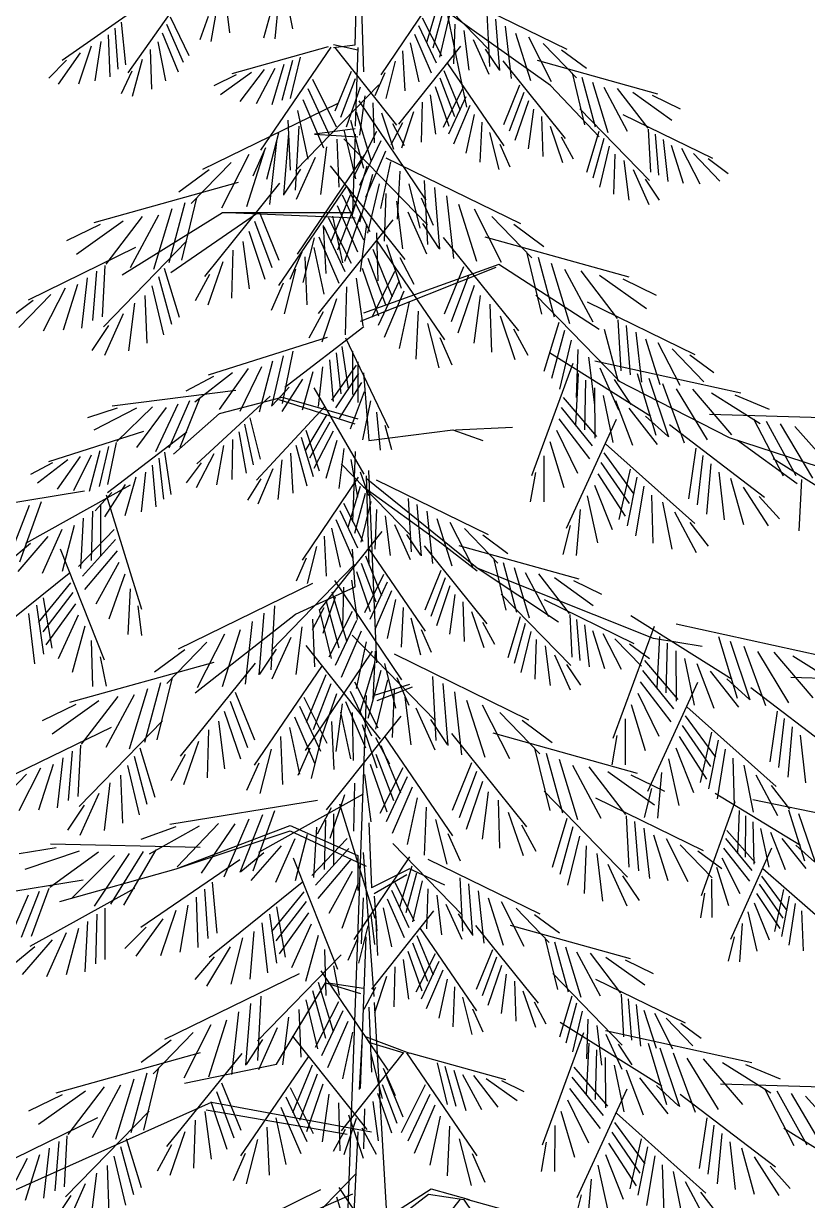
# Model space of a CAD drawing. Header units: millimetres. Extents: x 577 to 2337, y 236 to 943.
# Drawn here: x 831.968 to 833.804, y 701.222 to 703.979 of the extents above; entities that cross this region are included whole.
import ezdxf

# ---------------------------------------------------------------- set-up
doc = ezdxf.new("R2010")
doc.units = ezdxf.units.MM
doc.header["$LTSCALE"] = 0.01
doc.layers.add('06-Furn', color=4, linetype='Continuous')

# ---------------------------------------------------------------- blocks, each defined once
blk = doc.blocks.new('f31')
at = {"layer": '06-Furn', "color": 32, "linetype": 'Continuous'}
for p, q in [((810.2799, 685.725), (810.2863, 685.9599)), ((810.2926, 685.8837), (810.299, 685.6615)), ((810.2736, 685.3313), (809.9688, 685.3313)), ((810.2799, 685.3186), (809.9815, 685.3313)), ((810.6165, 685.2106), (810.299, 685.0963)), ((810.2926, 685.0773), (810.6101, 685.2043)), ((810.2799, 684.836), (810.1021, 684.8931)), ((810.1085, 684.8995), (810.2863, 684.8487)), ((810.1216, 679.0464), (810.3065, 684.2009)), ((810.1275, 683.8962), (810.2863, 683.8263)), ((810.1275, 683.8835), (810.3053, 683.8009)), ((810.2926, 683.2802), (810.3053, 683.6358)), ((810.3117, 683.4707), (810.318, 683.3183)), ((810.3246, 683.4817), (810.3549, 682.9583)), ((810.2863, 683.1786), (810.2736, 682.9183)), ((810.3434, 682.95), (810.4514, 683.0326)), ((810.3498, 682.9754), (810.4577, 683.0453)), ((810.4514, 683.0326), (810.5339, 683.0199)), ((810.4577, 683.0453), (810.5466, 683.0199))]:
    blk.add_line(p, q, dxfattribs=at)
at = {"layer": '06-Furn', "color": 94, "linetype": 'Continuous'}
for p, q in [((810.4315, 685.8799), (810.5943, 685.7122)), ((809.8824, 685.85), (809.7473, 685.6593)), ((809.9738, 685.8462), (809.9852, 685.7532)), ((810.1143, 685.8546), (810.1329, 685.7627)), ((810.4708, 685.8485), (810.34, 685.6548)), ((810.5133, 685.8429), (810.7758, 685.7146)), ((809.7852, 685.8218), (809.5935, 685.6881)), ((809.9577, 685.8206), (809.942, 685.7324)), ((810.1002, 685.8278), (810.0915, 685.7386)), ((810.4759, 685.8267), (810.447, 685.7307)), ((809.8467, 685.7906), (809.89, 685.7003)), ((809.9358, 685.7916), (809.9161, 685.7365)), ((810.0806, 685.7971), (810.0653, 685.7407)), ((810.4364, 685.7883), (810.4817, 685.699)), ((810.4873, 685.8106), (810.462, 685.7172)), ((810.5003, 685.7922), (810.4774, 685.6963)), ((810.7371, 685.6297), (810.4958, 685.8012)), ((810.4958, 685.7948), (810.5403, 685.5789)), ((810.5881, 685.7991), (810.5947, 685.6741)), ((809.7172, 685.7643), (809.7243, 685.6679)), ((809.7315, 685.7779), (809.7416, 685.6783)), ((809.8379, 685.773), (809.8772, 685.6846)), ((810.428, 685.7705), (810.4693, 685.683)), ((810.5135, 685.7734), (810.51, 685.6801)), ((810.5342, 685.7585), (810.5458, 685.6655)), ((810.6084, 685.7851), (810.6181, 685.6646)), ((810.6314, 685.7689), (810.645, 685.6464)), ((809.6845, 685.7328), (809.6702, 685.6406)), ((809.701, 685.7487), (809.7053, 685.6502)), ((809.8177, 685.7323), (809.8355, 685.6406)), ((809.8278, 685.7528), (809.8653, 685.6616)), ((810.4184, 685.7501), (810.4579, 685.6597)), ((810.556, 685.7376), (810.5928, 685.6559)), ((810.6549, 685.7525), (810.6902, 685.6412)), ((810.6855, 685.7437), (810.7386, 685.6392)), ((809.6359, 685.7058), (809.5843, 685.6325)), ((809.6613, 685.7221), (809.6322, 685.633)), ((809.7995, 685.7143), (809.8024, 685.6207)), ((810.2165, 685.7199), (809.9913, 685.6571)), ((810.2231, 685.7195), (810.0582, 685.4784)), ((810.2863, 685.7123), (810.2291, 685.725)), ((810.2291, 685.7186), (810.2799, 685.725)), ((810.2313, 685.7197), (810.3767, 685.5367)), ((810.2863, 685.7186), (810.2799, 685.5345)), ((810.5267, 685.7218), (810.3812, 685.5389)), ((810.391, 685.711), (810.3959, 685.6174)), ((810.4088, 685.7293), (810.4286, 685.6381)), ((810.5844, 685.7148), (810.6169, 685.6662)), ((810.72, 685.7284), (810.7979, 685.6477)), ((810.7631, 685.7136), (810.8219, 685.6701)), ((809.6037, 685.6888), (809.5626, 685.6472)), ((809.7812, 685.6903), (809.7574, 685.6039)), ((810.1128, 685.6788), (810.0843, 685.5844)), ((810.1333, 685.6882), (810.1081, 685.5948)), ((810.1513, 685.6963), (810.1278, 685.5989)), ((810.3732, 685.6866), (810.3514, 685.5996)), ((810.4957, 685.681), (810.6276, 685.4881)), ((810.6253, 685.6876), (810.7719, 685.5056)), ((810.7063, 685.6888), (810.9877, 685.6104)), ((809.7566, 685.6635), (809.732, 685.6104)), ((810.0012, 685.6545), (809.9486, 685.6289)), ((810.0372, 685.6598), (809.9642, 685.6077)), ((810.0666, 685.6669), (810.0096, 685.5924)), ((810.092, 685.6693), (810.0479, 685.5869)), ((810.2702, 685.6623), (810.232, 685.5697)), ((810.3493, 685.6591), (810.3258, 685.6056)), ((810.4877, 685.6645), (810.5259, 685.5719)), ((810.7878, 685.6593), (810.8171, 685.5376)), ((810.8103, 685.6492), (810.8418, 685.5325)), ((810.3355, 685.6315), (810.1402, 685.4302)), ((810.169, 685.6223), (810.22, 685.5126)), ((810.1797, 685.6445), (810.2356, 685.5325)), ((810.28, 685.6452), (810.2456, 685.5548)), ((810.2911, 685.6256), (810.2588, 685.5324)), ((810.4668, 685.6277), (810.4991, 685.5346)), ((810.4779, 685.6473), (810.5123, 685.5569)), ((810.5304, 685.621), (810.4857, 685.5313)), ((810.6646, 685.6305), (810.627, 685.5377)), ((810.8514, 685.5091), (810.7371, 685.6297)), ((810.8359, 685.6375), (810.8716, 685.5195)), ((810.8619, 685.6256), (810.917, 685.5227)), ((810.8937, 685.6226), (810.9649, 685.5295)), ((810.1569, 685.5968), (810.2056, 685.4836)), ((810.2884, 685.5938), (810.4453, 685.3614)), ((810.3024, 685.6056), (810.2897, 685.5131)), ((810.4555, 685.6078), (810.4682, 685.5153)), ((810.539, 685.6032), (810.4982, 685.5155)), ((810.6745, 685.6134), (810.6407, 685.5228)), ((810.6858, 685.5939), (810.6541, 685.5005)), ((810.9304, 685.6138), (811.0217, 685.5487)), ((810.9754, 685.6071), (811.0411, 685.5751)), ((810.2373, 685.5871), (809.9224, 685.4331)), ((810.1447, 685.571), (810.1688, 685.4568)), ((810.2823, 685.5676), (810.3169, 685.4525)), ((810.3215, 685.5888), (810.3239, 685.4951)), ((810.3412, 685.5658), (810.3697, 685.4808)), ((810.4167, 685.568), (810.3882, 685.483)), ((810.4364, 685.5909), (810.434, 685.4972)), ((810.5487, 685.5828), (810.5097, 685.4922)), ((810.6972, 685.574), (810.6851, 685.4814)), ((810.8061, 685.5751), (810.9689, 685.4074)), ((810.1223, 685.5482), (810.1278, 685.4312)), ((810.2685, 685.5483), (810.2989, 685.4363)), ((810.3907, 685.5425), (810.3632, 685.4909)), ((810.3672, 685.5403), (810.3948, 685.4888)), ((810.5585, 685.5621), (810.5392, 685.4708)), ((810.5763, 685.5439), (810.572, 685.4503)), ((810.7164, 685.5573), (810.7194, 685.4636)), ((810.9065, 685.5621), (811.1165, 685.4594)), ((810.0999, 685.5178), (810.0719, 685.4093)), ((810.1233, 685.5177), (810.1116, 685.3731)), ((810.1476, 685.5345), (810.1396, 685.3845)), ((810.2799, 685.5281), (810.1847, 685.5154)), ((810.1847, 685.5154), (810.2863, 685.5091)), ((810.2529, 685.5262), (810.2805, 685.4111)), ((810.2799, 685.5154), (810.2736, 685.3313)), ((810.3296, 685.5216), (810.2752, 685.4144)), ((810.5943, 685.5196), (810.6166, 685.4328)), ((810.7362, 685.5345), (810.7653, 685.4496)), ((810.8505, 685.5219), (810.8217, 685.4259)), ((810.9663, 685.527), (810.9716, 685.427)), ((810.9825, 685.5158), (810.9903, 685.4194)), ((810.0697, 685.4837), (810.04, 685.417)), ((810.0956, 685.4983), (810.0793, 685.3513)), ((810.2123, 685.4859), (810.1983, 685.3742)), ((810.2371, 685.5037), (810.2413, 685.3918)), ((810.2535, 685.5045), (810.4489, 685.3032)), ((810.3397, 685.5002), (810.2901, 685.3953)), ((810.6184, 685.4923), (810.6422, 685.4389)), ((810.7624, 685.5091), (810.7902, 685.4577)), ((810.862, 685.5058), (810.8367, 685.4124)), ((810.875, 685.4874), (810.852, 685.3915)), ((811.001, 685.5029), (811.0119, 685.4049)), ((811.0197, 685.4897), (811.048, 685.4007)), ((810.0307, 685.468), (809.9671, 685.3427)), ((810.0675, 685.4785), (810.025, 685.3451)), ((810.1861, 685.4608), (810.1419, 685.3626)), ((810.3007, 685.4668), (810.1438, 685.2344)), ((810.3512, 685.4757), (810.3038, 685.3672)), ((810.3517, 685.4601), (810.6667, 685.3061)), ((810.8882, 685.4686), (810.8847, 685.3753)), ((811.0443, 685.4827), (811.0867, 685.3991)), ((811.0719, 685.4704), (811.1342, 685.4059)), ((811.1063, 685.4586), (811.1533, 685.4239)), ((809.9376, 685.4319), (809.8671, 685.3798)), ((809.9893, 685.4496), (809.8958, 685.3529)), ((810.152, 685.4334), (810.113, 685.3751)), ((810.2213, 685.4418), (810.3959, 685.2223)), ((810.3068, 685.4406), (810.2722, 685.3255)), ((810.3628, 685.4508), (810.339, 685.3413)), ((810.3841, 685.4288), (810.3782, 685.3165)), ((810.9089, 685.4537), (810.9205, 685.3607)), ((810.9307, 685.4328), (810.9675, 685.3511)), ((810.0057, 685.4022), (809.668, 685.3081)), ((810.1029, 685.4007), (809.927, 685.1823)), ((810.3205, 685.4213), (810.2902, 685.3093)), ((810.4414, 685.4075), (810.4494, 685.2575)), ((810.9591, 685.41), (810.9916, 685.3614)), ((810.2585, 685.3928), (810.1001, 685.1613)), ((810.268, 685.373), (810.2222, 685.2618)), ((810.2493, 685.3732), (810.2989, 685.2683)), ((810.2595, 685.3946), (810.3138, 685.2874)), ((810.3361, 685.3992), (810.3086, 685.2841)), ((810.3519, 685.3767), (810.3477, 685.2648)), ((810.4055, 685.3995), (810.4316, 685.2951)), ((810.4658, 685.3907), (810.4775, 685.2461)), ((809.881, 685.3546), (809.8431, 685.2146)), ((809.908, 685.3668), (809.8728, 685.2207)), ((810.2379, 685.3487), (810.2852, 685.2402)), ((810.2798, 685.3524), (810.2386, 685.2439)), ((810.3768, 685.3589), (810.3907, 685.2472)), ((810.4342, 685.3666), (810.4623, 685.3023)), ((810.4935, 685.3713), (810.5098, 685.2243)), ((810.5216, 685.3515), (810.564, 685.2181)), ((809.7809, 685.3227), (809.6955, 685.211)), ((809.9688, 685.3313), (809.7338, 685.1852)), ((809.819, 685.3263), (809.7529, 685.2028)), ((809.8502, 685.3407), (809.8074, 685.199)), ((809.8481, 685.1916), (810.0513, 685.3313)), ((810.0558, 685.3322), (810.1009, 685.2208)), ((810.2168, 685.3208), (810.2705, 685.2132)), ((810.2263, 685.3238), (810.2501, 685.2143)), ((810.2932, 685.3289), (810.2544, 685.2171)), ((810.403, 685.3338), (810.4471, 685.2356)), ((810.5583, 685.341), (810.622, 685.2157)), ((810.5998, 685.3226), (810.6932, 685.2259)), ((809.6828, 685.3041), (809.6039, 685.2657)), ((809.7368, 685.3121), (809.6273, 685.234)), ((810.0439, 685.3117), (810.0844, 685.203)), ((810.3677, 685.3148), (810.1932, 685.0953)), ((810.205, 685.3018), (810.2109, 685.1895)), ((810.2066, 685.2994), (810.2555, 685.1942)), ((810.3067, 685.305), (810.2915, 685.1939)), ((810.4371, 685.3064), (810.476, 685.2481)), ((810.6514, 685.3049), (810.722, 685.2528)), ((809.8859, 685.2657), (809.6906, 685.0645)), ((810.0167, 685.2644), (810.0312, 685.1533)), ((810.0304, 685.2883), (810.0684, 685.1762)), ((810.1836, 685.2725), (810.1574, 685.1681)), ((810.1949, 685.275), (810.2416, 685.1663)), ((810.3296, 685.2847), (810.3325, 685.1723)), ((810.3306, 685.2658), (810.4889, 685.0343)), ((810.4861, 685.2737), (810.662, 685.0553)), ((810.5833, 685.2752), (810.921, 685.1811)), ((809.7655, 685.2501), (809.5136, 685.1269)), ((809.9936, 685.2443), (809.99, 685.1319)), ((810.1548, 685.2396), (810.1267, 685.1753)), ((810.1832, 685.2502), (810.2063, 685.1405)), ((810.321, 685.246), (810.3668, 685.1348)), ((810.3532, 685.2572), (810.3875, 685.1552)), ((810.6811, 685.2398), (810.7163, 685.0937)), ((809.6937, 685.2081), (809.6874, 685.088)), ((809.9698, 685.217), (809.935, 685.1152)), ((810.1617, 685.2283), (810.1669, 685.116)), ((810.3092, 685.2254), (810.3505, 685.1169)), ((810.3844, 685.2266), (810.4175, 685.1647)), ((810.8514, 685.0582), (810.6165, 685.2106)), ((810.7081, 685.2276), (810.7459, 685.0876)), ((810.7388, 685.2137), (810.7816, 685.072)), ((809.6743, 685.1945), (809.6649, 685.0789)), ((809.8189, 685.1825), (809.8493, 685.0705)), ((809.8327, 685.2018), (809.8673, 685.0867)), ((809.9385, 685.1866), (809.905, 685.1249)), ((810.1402, 685.1992), (810.1133, 685.095)), ((810.2959, 685.2019), (810.3347, 685.0901)), ((810.3722, 685.1938), (810.3186, 685.0862)), ((810.5333, 685.2052), (810.4882, 685.0938)), ((810.5452, 685.1847), (810.5046, 685.076)), ((810.7701, 685.1993), (810.8361, 685.0758)), ((810.8082, 685.1957), (810.8936, 685.084)), ((810.8523, 685.1851), (810.9617, 685.107)), ((809.6002, 685.1548), (809.5493, 685.0545)), ((809.6296, 685.1633), (809.5957, 685.0565)), ((809.6521, 685.1791), (809.6391, 685.0614)), ((809.8033, 685.1605), (809.8309, 685.0454)), ((810.1112, 685.1664), (810.0827, 685.1023)), ((810.2594, 685.1577), (810.2565, 685.0453)), ((810.2824, 685.178), (810.2976, 685.0669)), ((810.3825, 685.1724), (810.3336, 685.0672)), ((810.5587, 685.1613), (810.5206, 685.0492)), ((810.9063, 685.1771), (810.9851, 685.1387)), ((809.5257, 685.1259), (809.4693, 685.0842)), ((809.5671, 685.1401), (809.4923, 685.0627)), ((809.7875, 685.138), (809.7917, 685.026)), ((810.2358, 685.1302), (810.2016, 685.0282)), ((810.3941, 685.148), (810.3474, 685.0393)), ((810.5723, 685.1374), (810.5578, 685.0263)), ((810.7031, 685.1387), (810.8984, 684.9375)), ((809.7627, 685.1201), (809.7487, 685.0085)), ((810.2046, 685.0996), (810.1716, 685.0377)), ((810.4059, 685.1232), (810.3827, 685.0135)), ((810.4273, 685.1013), (810.4221, 684.989)), ((810.5954, 685.1173), (810.599, 685.0049)), ((810.8235, 685.1231), (811.0755, 684.9999)), ((809.7365, 685.095), (809.6924, 684.9969)), ((810.4489, 685.0722), (810.4757, 684.968)), ((810.6192, 685.09), (810.6541, 684.9882)), ((810.7564, 685.0748), (810.7217, 684.9597)), ((810.8953, 685.0811), (810.9017, 684.961)), ((809.7024, 685.0677), (809.6634, 685.0093)), ((810.3003, 685.0641), (810.1148, 684.922)), ((810.6506, 685.0596), (810.684, 684.9979)), ((810.7701, 685.0555), (810.7398, 684.9435)), ((810.8959, 684.9376), (810.8641, 685.0582)), ((810.9148, 685.0675), (810.9241, 684.9519)), ((810.9369, 685.0521), (810.95, 684.9344)), ((810.2139, 685.0395), (809.9356, 684.9509)), ((810.2486, 685.018), (810.2632, 684.9189)), ((810.2569, 685.0388), (810.3579, 684.8281)), ((810.4778, 685.0394), (810.5063, 684.9753)), ((810.7857, 685.0335), (810.7582, 684.9184)), ((810.9594, 685.0363), (810.9934, 684.9295)), ((810.9888, 685.0278), (811.0398, 684.9275)), ((810.1115, 684.9961), (810.0842, 684.8784)), ((810.1336, 685.0071), (810.1087, 684.8844)), ((810.2194, 684.9874), (810.2281, 684.8892)), ((810.2349, 685.0037), (810.2463, 684.9077)), ((810.2736, 685.0074), (810.2736, 684.9058)), ((810.7347, 685.0041), (810.9724, 684.8552)), ((810.8015, 685.011), (810.7973, 684.899)), ((810.8264, 684.9931), (810.8403, 684.8815)), ((811.022, 685.0131), (811.0967, 684.9357)), ((811.0633, 684.9989), (811.1197, 684.9572)), ((810.0291, 684.9665), (809.9614, 684.8709)), ((810.0607, 684.9707), (810.0095, 684.8658)), ((810.0863, 684.9836), (810.055, 684.8643)), ((810.181, 684.9591), (810.1559, 684.8688)), ((810.2036, 684.9708), (810.1935, 684.878)), ((810.282, 684.9743), (810.2242, 684.8925)), ((810.2863, 684.982), (810.2863, 684.8868)), ((810.7895, 684.9788), (810.6925, 684.7156)), ((810.8407, 684.9844), (811.1832, 684.9099)), ((810.8526, 684.968), (810.8967, 684.8699)), ((809.948, 684.948), (809.8835, 684.9136)), ((809.9927, 684.9564), (809.9039, 684.888)), ((810.1563, 684.9416), (810.108, 684.8661)), ((810.2878, 684.9554), (810.2341, 684.8749)), ((810.2943, 684.9338), (810.242, 684.8502)), ((810.299, 684.9566), (810.3117, 684.7979)), ((810.8017, 684.9547), (810.7955, 684.8347)), ((810.8196, 684.9393), (810.8168, 684.8233)), ((810.8866, 684.9407), (810.9256, 684.8823)), ((811.1562, 684.8042), (810.8959, 684.9376)), ((810.9403, 684.9547), (810.9838, 684.8109)), ((810.9679, 684.9441), (811.0138, 684.8065)), ((810.9995, 684.9319), (811.0503, 684.793)), ((810.0005, 684.9153), (809.7107, 684.8788)), ((810.1249, 684.9232), (810.0857, 684.8799)), ((810.1831, 684.9216), (810.3003, 684.7194)), ((810.3008, 684.9118), (810.2678, 684.8245)), ((810.84, 684.9215), (810.8407, 684.8032)), ((811.0315, 684.9194), (811.1045, 684.7999)), ((811.0697, 684.918), (811.1614, 684.8114)), ((811.1143, 684.91), (811.2281, 684.8382)), ((811.1687, 684.905), (811.2496, 684.8712)), ((809.8055, 684.8771), (809.7215, 684.7954)), ((809.8648, 684.8835), (809.8123, 684.7719)), ((809.8919, 684.8912), (809.8437, 684.7804)), ((809.9156, 684.898), (809.8688, 684.7818)), ((810.0805, 684.9022), (809.9089, 684.7436)), ((809.9624, 684.8614), (810.1085, 684.8995)), ((810.2077, 684.8767), (810.049, 684.7052)), ((810.3157, 684.8911), (810.2971, 684.7993)), ((810.7667, 684.8988), (810.845, 684.8076)), ((810.8607, 684.9035), (810.8833, 684.7937)), ((810.8891, 684.892), (810.9292, 684.7869)), ((809.7223, 684.8737), (809.6527, 684.8516)), ((809.7678, 684.8737), (809.6681, 684.8227)), ((809.8373, 684.8754), (809.7679, 684.7817)), ((809.8545, 684.7661), (809.9624, 684.8614)), ((810.0333, 684.8515), (810.0569, 684.7541)), ((810.2132, 684.8592), (810.1619, 684.7732)), ((810.3297, 684.8644), (810.3386, 684.7752)), ((810.7566, 684.8491), (810.8285, 684.755)), ((810.7619, 684.8756), (810.8351, 684.7855)), ((810.9205, 684.8739), (810.9868, 684.7891)), ((810.9601, 684.8554), (811.0119, 684.8081)), ((811.1096, 684.86), (811.46, 684.849)), ((811.213, 684.8489), (811.282, 684.7154)), ((810.0209, 684.836), (810.0412, 684.7415)), ((810.1646, 684.8224), (810.1958, 684.7272)), ((810.2204, 684.8408), (810.1732, 684.7564)), ((810.3117, 684.7979), (810.5085, 684.8233)), ((810.3494, 684.8338), (810.3648, 684.7773)), ((810.5085, 684.8233), (810.5784, 684.7979)), ((810.5149, 684.8233), (810.6482, 684.8296)), ((810.7513, 684.8221), (810.8005, 684.7214)), ((810.8908, 684.847), (810.7736, 684.5923)), ((811.0156, 684.8354), (811.2385, 684.6652)), ((811.2421, 684.8435), (811.3122, 684.7165)), ((811.2753, 684.8372), (811.3506, 684.7099)), ((811.3091, 684.8308), (811.4026, 684.7265)), ((809.784, 684.8191), (809.5613, 684.7482)), ((809.8852, 684.8173), (809.6996, 684.6752)), ((809.9928, 684.8004), (809.9913, 684.707)), ((810.007, 684.8184), (810.0247, 684.7213)), ((810.1536, 684.8061), (810.1811, 684.7134)), ((810.2286, 684.8198), (810.183, 684.7324)), ((810.2368, 684.7985), (810.2107, 684.7088)), ((810.7358, 684.7957), (810.7683, 684.688)), ((811.4293, 684.7153), (811.1562, 684.8042)), ((811.315, 684.6963), (811.1753, 684.7979)), ((809.6819, 684.7743), (809.6568, 684.6789)), ((809.702, 684.7844), (809.6802, 684.6902)), ((809.7197, 684.7932), (809.6998, 684.695)), ((809.8335, 684.7711), (809.848, 684.672)), ((809.9484, 684.7669), (809.9073, 684.6872)), ((809.9713, 684.7866), (809.9547, 684.6944)), ((810.1283, 684.7683), (810.134, 684.6751)), ((810.141, 684.7874), (810.1663, 684.692)), ((810.2532, 684.779), (810.2419, 684.6859)), ((810.2799, 684.7725), (810.2736, 684.6074)), ((810.8618, 684.7691), (810.9328, 684.6721)), ((810.8664, 684.7906), (811.0753, 684.6035)), ((811.0777, 684.7801), (811.0604, 684.6611)), ((809.5712, 684.7459), (809.5196, 684.7184)), ((809.607, 684.7526), (809.536, 684.6979)), ((809.6361, 684.7607), (809.5819, 684.6842)), ((809.6614, 684.764), (809.6204, 684.6801)), ((809.8042, 684.7406), (809.813, 684.6424)), ((809.8198, 684.7569), (809.8312, 684.6609)), ((809.9188, 684.7457), (809.8837, 684.6989)), ((810.108, 684.7529), (810.0986, 684.6597)), ((810.2473, 684.7432), (810.4101, 684.5755)), ((810.2694, 684.7534), (810.2852, 684.6652)), ((810.722, 684.7621), (810.7215, 684.6545)), ((810.8553, 684.7463), (810.9212, 684.6508)), ((811.0941, 684.763), (811.0806, 684.6477)), ((811.1128, 684.7435), (811.1025, 684.6256)), ((811.2585, 684.7559), (811.4961, 684.607)), ((809.7658, 684.7123), (809.7407, 684.622)), ((809.7885, 684.724), (809.7783, 684.6312)), ((810.0866, 684.7315), (810.0518, 684.6489)), ((810.2866, 684.7119), (810.1559, 684.5182)), ((810.2914, 684.7244), (810.3111, 684.6694)), ((810.3053, 684.7153), (810.3117, 684.5058)), ((810.3307, 684.2772), (810.3117, 684.728)), ((810.702, 684.7233), (810.69, 684.6542)), ((810.8479, 684.7203), (810.9122, 684.6209)), ((810.924, 684.7306), (810.8975, 684.6133)), ((810.9391, 684.7123), (810.9166, 684.5984)), ((811.1318, 684.7236), (811.1441, 684.6122)), ((809.7526, 684.6932), (809.5075, 684.5569)), ((809.7412, 684.6948), (809.6929, 684.6193)), ((810.0588, 684.708), (810.0275, 684.6587)), ((810.2917, 684.69), (810.2629, 684.5941)), ((810.299, 684.6899), (810.4831, 684.5566)), ((810.5657, 684.4994), (810.3053, 684.709)), ((810.3292, 684.7063), (810.5916, 684.578)), ((810.8405, 684.6938), (810.8817, 684.5896)), ((810.9562, 684.6914), (810.9367, 684.5746)), ((811.159, 684.7095), (811.1892, 684.6012)), ((811.1886, 684.6886), (811.2467, 684.5981)), ((811.3254, 684.7066), (811.3192, 684.5866)), ((809.6457, 684.6791), (809.2998, 684.6225)), ((809.7097, 684.6764), (809.6705, 684.633)), ((809.6966, 684.6708), (809.7797, 684.4029)), ((810.3032, 684.6739), (810.2779, 684.5806)), ((810.4039, 684.6625), (810.4106, 684.5374)), ((810.823, 684.6687), (810.847, 684.5588)), ((810.9735, 684.67), (810.9771, 684.558)), ((811.2263, 684.6666), (811.2735, 684.6146)), ((809.5165, 684.6455), (809.4636, 684.5104)), ((809.5447, 684.6546), (809.4938, 684.5133)), ((809.6644, 684.6329), (809.6612, 684.5169)), ((809.6831, 684.6474), (809.6831, 684.5272)), ((810.2438, 684.6338), (810.2852, 684.5464)), ((810.2523, 684.6517), (810.2976, 684.5623)), ((810.3162, 684.6555), (810.2932, 684.5596)), ((810.3294, 684.6368), (810.3259, 684.5435)), ((810.4242, 684.6484), (810.434, 684.5279)), ((810.4473, 684.6323), (810.4609, 684.5097)), ((810.8067, 684.6363), (810.7977, 684.5291)), ((810.9995, 684.6539), (811.0213, 684.5436)), ((811.0274, 684.6307), (811.0783, 684.5359)), ((809.6431, 684.6163), (809.6363, 684.4981)), ((810.2343, 684.6134), (810.2738, 684.523)), ((810.3501, 684.6219), (810.3617, 684.5289)), ((810.3719, 684.601), (810.4087, 684.5192)), ((810.4707, 684.6158), (810.5061, 684.5046)), ((810.5014, 684.607), (810.5544, 684.5026)), ((811.0633, 684.6058), (811.1063, 684.5504)), ((809.5925, 684.5893), (809.547, 684.4865)), ((809.6215, 684.5993), (809.5932, 684.4909)), ((809.7152, 684.5897), (809.6322, 684.5027)), ((810.3425, 684.5852), (810.197, 684.4022)), ((810.2069, 684.5743), (810.2118, 684.4807)), ((810.2246, 684.5927), (810.2445, 684.5014)), ((810.4003, 684.5782), (810.4328, 684.5296)), ((810.5359, 684.5917), (810.6137, 684.5111)), ((810.5789, 684.5769), (810.6377, 684.5335)), ((810.7836, 684.5992), (810.7663, 684.5312)), ((809.5197, 684.5565), (809.4656, 684.5119)), ((809.5602, 684.5729), (809.4897, 684.4916)), ((809.7187, 684.5663), (809.641, 684.4801)), ((810.189, 684.5499), (810.1672, 684.463)), ((810.4412, 684.551), (810.5878, 684.3689)), ((810.4831, 684.5566), (810.5657, 684.4931)), ((810.5222, 684.5522), (810.8036, 684.4738)), ((809.5885, 684.5445), (809.6923, 684.284)), ((809.7226, 684.5395), (809.646, 684.4493)), ((810.1651, 684.5225), (810.1417, 684.4689)), ((810.2799, 684.455), (810.2736, 684.5439)), ((810.3036, 684.5278), (810.3417, 684.4352)), ((810.3115, 684.5443), (810.4435, 684.3514)), ((810.6036, 684.5227), (810.6329, 684.401)), ((809.7266, 684.5123), (809.6721, 684.4144)), ((810.2784, 684.5075), (810.083, 684.3063)), ((810.2826, 684.4911), (810.3149, 684.3979)), ((810.2938, 684.5107), (810.3281, 684.4203)), ((810.4805, 684.4939), (810.4429, 684.401)), ((810.7562, 684.3724), (810.5657, 684.4994)), ((810.9784, 684.3343), (810.5657, 684.4994)), ((810.6261, 684.5126), (810.6577, 684.3959)), ((810.6518, 684.5009), (810.6874, 684.3829)), ((809.6099, 684.4869), (809.3916, 684.3109)), ((809.6134, 684.4651), (809.5375, 684.3719)), ((809.7406, 684.4851), (809.7026, 684.3793)), ((810.1802, 684.4632), (809.8652, 684.3092)), ((810.2312, 684.4699), (810.3881, 684.2374)), ((810.2714, 684.4711), (810.2841, 684.3786)), ((810.3463, 684.4843), (810.3015, 684.3947)), ((810.3548, 684.4665), (810.314, 684.3788)), ((810.4904, 684.4768), (810.4566, 684.3862)), ((810.6778, 684.489), (810.7328, 684.386)), ((810.7095, 684.4859), (810.7807, 684.3929)), ((810.7463, 684.4771), (810.8375, 684.412)), ((810.7913, 684.4704), (810.857, 684.4384)), ((809.6187, 684.4421), (809.5479, 684.3501)), ((809.7526, 684.4509), (809.7476, 684.3434)), ((810.1402, 684.3915), (810.2799, 684.455)), ((810.2251, 684.4436), (810.2597, 684.3285)), ((810.2522, 684.4543), (810.2498, 684.3606)), ((810.3645, 684.4462), (810.3256, 684.3556)), ((810.5016, 684.4573), (810.4699, 684.3639)), ((810.513, 684.4374), (810.5009, 684.3448)), ((810.622, 684.4384), (810.7848, 684.2707)), ((809.5333, 684.4125), (809.5498, 684.2976)), ((809.5493, 684.4299), (809.5696, 684.3115)), ((809.6247, 684.4157), (809.5554, 684.3198)), ((809.7706, 684.4111), (809.779, 684.3415)), ((810.0905, 684.4106), (810.0825, 684.2606)), ((810.2326, 684.4313), (810.204, 684.3463)), ((810.2114, 684.4243), (810.2417, 684.3123)), ((810.3743, 684.4255), (810.355, 684.3341)), ((810.5323, 684.4206), (810.5352, 684.327)), ((810.7224, 684.4254), (810.9323, 684.3228)), ((809.5151, 684.3925), (809.5285, 684.2748)), ((809.6308, 684.3889), (809.5842, 684.287)), ((809.9053, 684.2073), (810.1402, 684.3915)), ((810.0661, 684.3937), (810.0544, 684.2491)), ((810.2066, 684.4058), (810.179, 684.3543)), ((810.1958, 684.4023), (810.2233, 684.2872)), ((810.2724, 684.3976), (810.2181, 684.2904)), ((810.3922, 684.4073), (810.3878, 684.3137)), ((810.4102, 684.383), (810.4325, 684.2961)), ((810.5521, 684.3978), (810.5811, 684.313)), ((810.6664, 684.3852), (810.6375, 684.2893)), ((810.7822, 684.3904), (810.7875, 684.2904)), ((810.9252, 684.3881), (811.1629, 684.2392)), ((809.6469, 684.3629), (809.6172, 684.2544)), ((810.0103, 684.3546), (809.9679, 684.2211)), ((810.0384, 684.3744), (810.0221, 684.2273)), ((810.1551, 684.3619), (810.1412, 684.2503)), ((810.18, 684.3798), (810.1842, 684.2678)), ((810.2826, 684.3762), (810.233, 684.2713)), ((810.4343, 684.3557), (810.458, 684.3023)), ((810.5782, 684.3725), (810.6061, 684.3211)), ((810.6778, 684.3691), (810.6525, 684.2758)), ((810.7984, 684.3791), (810.8062, 684.2828)), ((810.8168, 684.3662), (810.8277, 684.2682)), ((810.8356, 684.3531), (810.8639, 684.2641)), ((810.98, 684.3628), (810.883, 684.0997)), ((811.0312, 684.3685), (811.3737, 684.2939)), ((809.6616, 684.3297), (809.6649, 684.2222)), ((809.9321, 684.3257), (809.8387, 684.2289)), ((809.9735, 684.3441), (809.9099, 684.2187)), ((810.1289, 684.3368), (810.0848, 684.2387)), ((810.294, 684.3517), (810.2467, 684.2433)), ((810.2726, 684.3424), (810.4679, 684.1412)), ((810.3056, 684.3268), (810.2818, 684.2173)), ((810.6908, 684.3507), (810.6679, 684.2548)), ((810.704, 684.332), (810.7005, 684.2387)), ((810.8601, 684.346), (810.9025, 684.2625)), ((810.8877, 684.3338), (810.95, 684.2693)), ((811.0927, 684.3153), (810.9784, 684.3343)), ((810.9922, 684.3388), (810.986, 684.2187)), ((811.1308, 684.3388), (811.1743, 684.1949)), ((811.1584, 684.3282), (811.2043, 684.1905)), ((809.8805, 684.3079), (809.8099, 684.2558)), ((810.0948, 684.3095), (810.0559, 684.2511)), ((810.3197, 684.3048), (810.1628, 684.0723)), ((810.1642, 684.3178), (810.3387, 684.0983)), ((810.3269, 684.3048), (810.321, 684.1925)), ((810.3708, 684.2981), (810.6857, 684.1441)), ((810.7247, 684.3171), (810.7363, 684.2241)), ((810.9222, 684.3219), (810.9692, 684.2872)), ((811.0101, 684.3233), (811.0073, 684.2073)), ((811.0305, 684.3056), (811.0312, 684.1872)), ((811.19, 684.316), (811.2408, 684.177)), ((811.222, 684.3035), (811.295, 684.1839)), ((811.2602, 684.302), (811.3519, 684.1954)), ((809.9486, 684.2782), (809.6109, 684.1841)), ((809.6826, 684.2914), (809.6964, 684.2226)), ((810.0458, 684.2768), (809.8699, 684.0584)), ((810.3258, 684.2785), (810.2912, 684.1634)), ((810.3483, 684.2756), (810.3745, 684.1712)), ((810.7465, 684.2962), (810.7833, 684.2144)), ((810.7749, 684.2734), (810.8074, 684.2248)), ((810.9572, 684.2828), (811.0355, 684.1916)), ((811.0512, 684.2875), (811.0738, 684.1778)), ((811.0796, 684.2761), (811.1197, 684.171)), ((811.3048, 684.294), (811.4186, 684.2223)), ((809.8508, 684.2429), (809.8156, 684.0968)), ((810.2013, 684.2688), (810.043, 684.0373)), ((810.2109, 684.249), (810.1651, 684.1379)), ((810.3396, 684.2592), (810.3092, 684.1472)), ((810.3771, 684.2426), (810.4052, 684.1784)), ((810.4605, 684.2455), (810.4685, 684.0955)), ((810.9524, 684.2596), (811.0256, 684.1695)), ((811.111, 684.258), (811.1773, 684.1732)), ((811.3001, 684.244), (811.6505, 684.233)), ((809.7931, 684.2167), (809.7503, 684.0751)), ((809.8238, 684.2307), (809.786, 684.0907)), ((810.2227, 684.2284), (810.1814, 684.12)), ((810.2785, 684.2325), (810.3329, 684.1253)), ((810.4069, 684.2264), (810.3244, 684.201)), ((810.3552, 684.2372), (810.3276, 684.1221)), ((810.4133, 684.22), (810.3307, 684.1883)), ((810.4848, 684.2286), (810.4965, 684.084)), ((810.9471, 684.2331), (811.019, 684.1391)), ((811.0813, 684.2311), (810.9641, 683.9763)), ((811.1506, 684.2395), (811.2024, 684.1921)), ((811.2061, 684.2194), (811.429, 684.0492)), ((809.6796, 684.1882), (809.5702, 684.1101)), ((809.7237, 684.1987), (809.6383, 684.0871)), ((809.7618, 684.2024), (809.6958, 684.0789)), ((809.9867, 684.1878), (810.0273, 684.079)), ((809.9986, 684.2083), (810.0437, 684.0968)), ((810.1597, 684.1968), (810.2133, 684.0893)), ((810.236, 684.2049), (810.1972, 684.0931)), ((810.2684, 684.2111), (810.318, 684.1062)), ((810.371, 684.2147), (810.3668, 684.1027)), ((810.3958, 684.1968), (810.4098, 684.0852)), ((810.5125, 684.2093), (810.5288, 684.0622)), ((810.5406, 684.1895), (810.5831, 684.056)), ((810.9418, 684.2061), (810.991, 684.1055)), ((809.6256, 684.1801), (809.5468, 684.1417)), ((809.9732, 684.1644), (810.0113, 684.0523)), ((810.1494, 684.1755), (810.1983, 684.0702)), ((810.2495, 684.181), (810.2343, 684.07)), ((810.2453, 684.1617), (810.2691, 684.0522)), ((810.2569, 684.1866), (810.3043, 684.0782)), ((810.2725, 684.1608), (810.2754, 684.0483)), ((810.422, 684.1717), (810.4662, 684.0736)), ((810.5774, 684.179), (810.641, 684.0536)), ((810.6188, 684.1606), (810.7123, 684.0638)), ((810.9263, 684.1797), (810.9588, 684.072)), ((811.0569, 684.1746), (811.2658, 683.9875)), ((811.2682, 684.1641), (811.2509, 684.0452)), ((809.8288, 684.1418), (809.6335, 683.9405)), ((809.9596, 684.1405), (809.9741, 684.0294)), ((810.1378, 684.1511), (810.1845, 684.0423)), ((810.3868, 684.1527), (810.2122, 683.9332)), ((810.224, 684.1397), (810.2299, 684.0274)), ((810.2961, 684.1332), (810.3303, 684.0312)), ((810.4561, 684.1444), (810.4951, 684.086)), ((810.6705, 684.1428), (810.741, 684.0907)), ((810.9125, 684.1462), (810.912, 684.0386)), ((811.0523, 684.1531), (811.1233, 684.0561)), ((811.2846, 684.1471), (811.2711, 684.0318)), ((809.7084, 684.1262), (809.4564, 684.003)), ((809.9365, 684.1204), (809.9329, 684.008)), ((810.126, 684.1262), (810.1492, 684.0166)), ((810.2026, 684.1105), (810.1765, 684.0061)), ((810.5052, 684.1117), (810.6811, 683.8933)), ((810.6024, 684.1131), (810.9401, 684.019)), ((810.8925, 684.1074), (810.8805, 684.0382)), ((811.0458, 684.1304), (811.1117, 684.0348)), ((811.1145, 684.1146), (811.088, 683.9974)), ((811.3033, 684.1275), (811.293, 684.0096)), ((811.3223, 684.1076), (811.3346, 683.9962)), ((809.6366, 684.0841), (809.6302, 683.9641)), ((809.7755, 684.0779), (809.8102, 683.9628)), ((809.9127, 684.093), (809.8778, 683.9912)), ((810.1046, 684.1044), (810.1098, 683.992)), ((810.1739, 684.0775), (810.1458, 684.0133)), ((810.3273, 684.1026), (810.3603, 684.0408)), ((810.3401, 684.0839), (810.3859, 683.9728)), ((810.3496, 684.1037), (810.508, 683.8722)), ((810.7001, 684.0778), (810.7353, 683.9317)), ((811.031, 684.0779), (811.0722, 683.9737)), ((811.0384, 684.1044), (811.1027, 684.005)), ((811.1296, 684.0963), (811.1071, 683.9825)), ((809.595, 684.0551), (809.5819, 683.9375)), ((809.6171, 684.0706), (809.6078, 683.9549)), ((809.7618, 684.0586), (809.7921, 683.9466)), ((809.8813, 684.0626), (809.8479, 684.0009)), ((810.083, 684.0752), (810.0562, 683.971)), ((810.3283, 684.0633), (810.3695, 683.9549)), ((810.7271, 684.0656), (810.765, 683.9256)), ((810.7579, 684.0516), (810.8007, 683.91)), ((811.0135, 684.0528), (811.0375, 683.9429)), ((811.1467, 684.0754), (811.1272, 683.9587)), ((811.164, 684.0541), (811.1676, 683.9421)), ((809.5431, 684.0309), (809.4921, 683.9306)), ((809.5725, 684.0393), (809.5385, 683.9325)), ((809.7462, 684.0365), (809.7737, 683.9214)), ((810.0541, 684.0425), (810.0256, 683.9784)), ((810.3149, 684.0398), (810.3537, 683.928)), ((810.3913, 684.0317), (810.3376, 683.9242)), ((810.5523, 684.0432), (810.5072, 683.9317)), ((810.5642, 684.0227), (810.5237, 683.9139)), ((810.7891, 684.0373), (810.8552, 683.9138)), ((810.8272, 684.0336), (810.9126, 683.922)), ((810.8713, 684.0231), (810.9808, 683.945)), ((811.19, 684.038), (811.2118, 683.9276)), ((809.5099, 684.0162), (809.4352, 683.9388)), ((809.7055, 683.9961), (809.6916, 683.8845)), ((809.7304, 684.014), (809.7346, 683.9021)), ((810.2785, 683.9957), (810.2756, 683.8832)), ((810.3014, 684.0159), (810.3166, 683.9049)), ((810.4015, 684.0104), (810.3526, 683.9051)), ((810.5777, 683.9993), (810.5397, 683.8872)), ((810.9253, 684.015), (811.0042, 683.9766)), ((810.9972, 684.0204), (810.9882, 683.9132)), ((811.2179, 684.0148), (811.2688, 683.92)), ((809.6793, 683.9711), (809.6352, 683.8729)), ((810.2987, 683.9693), (810.0536, 683.833)), ((810.2548, 683.9681), (810.2206, 683.8661)), ((810.4132, 683.986), (810.3665, 683.8772)), ((810.5914, 683.9754), (810.5769, 683.8643)), ((810.7222, 683.9767), (810.9175, 683.7754)), ((810.9741, 683.9833), (810.9568, 683.9153)), ((811.123, 683.9723), (811.3224, 683.8504)), ((811.2538, 683.9899), (811.2968, 683.9344)), ((809.6453, 683.9437), (809.6063, 683.8854)), ((810.1918, 683.9552), (809.8459, 683.8986)), ((810.2427, 683.9469), (810.3258, 683.679)), ((810.4249, 683.9611), (810.4018, 683.8515)), ((810.4464, 683.9393), (810.4412, 683.8269)), ((810.6145, 683.9553), (810.6181, 683.8429)), ((810.8426, 683.9611), (811.0945, 683.8379)), ((811.1689, 683.9517), (811.0904, 683.7316)), ((811.2115, 683.9569), (811.4976, 683.8979)), ((810.0626, 683.9216), (810.0097, 683.7865)), ((810.0908, 683.9307), (810.0399, 683.7894)), ((810.2236, 683.9375), (810.1906, 683.8757)), ((810.2292, 683.9235), (810.2292, 683.8033)), ((810.6383, 683.9279), (810.6731, 683.8261)), ((810.7754, 683.9128), (810.7408, 683.7977)), ((810.9144, 683.919), (810.9207, 683.799)), ((811.1792, 683.9318), (811.1751, 683.8317)), ((811.1943, 683.9191), (811.193, 683.8224)), ((811.2948, 683.9331), (811.3323, 683.8136)), ((811.3179, 683.9245), (811.3573, 683.8102)), ((809.8601, 683.893), (809.7775, 683.8634)), ((809.9147, 683.8951), (809.7973, 683.8294)), ((809.8608, 683.7946), (810.1275, 683.8962)), ((809.9597, 683.9007), (809.8626, 683.7991)), ((809.9979, 683.9002), (809.9188, 683.7847)), ((810.0305, 683.911), (809.9725, 683.7749)), ((810.1892, 683.8924), (810.1824, 683.7742)), ((810.2105, 683.909), (810.2073, 683.793)), ((810.3117, 683.9025), (810.318, 683.7501)), ((810.4679, 683.9101), (810.4948, 683.8059)), ((810.6696, 683.8975), (810.7031, 683.8358)), ((810.7892, 683.8935), (810.7588, 683.7815)), ((810.9338, 683.9055), (810.9432, 683.7898)), ((810.956, 683.89), (810.969, 683.7724)), ((811.1506, 683.8849), (811.2167, 683.8096)), ((811.2115, 683.9045), (811.2131, 683.8059)), ((811.2289, 683.8896), (811.2487, 683.7984)), ((809.8608, 683.7946), (810.1275, 683.8835)), ((810.1386, 683.8654), (810.0931, 683.7626)), ((810.1676, 683.8754), (810.1393, 683.767)), ((810.2613, 683.8658), (810.1783, 683.7788)), ((810.4969, 683.8774), (810.5254, 683.8133)), ((810.8048, 683.8714), (810.7772, 683.7563)), ((810.9785, 683.8742), (811.0124, 683.7674)), ((811.0079, 683.8658), (811.0588, 683.7655)), ((811.1468, 683.8655), (811.2086, 683.7911)), ((811.2527, 683.8804), (811.2871, 683.7932)), ((811.279, 683.8655), (811.335, 683.7955)), ((809.5792, 683.8441), (809.4927, 683.8301)), ((809.6333, 683.8363), (809.5059, 683.793)), ((809.6785, 683.8336), (809.5646, 683.7513)), ((809.9168, 683.8449), (809.5663, 683.8522)), ((809.7501, 683.8309), (809.6683, 683.7076)), ((809.7836, 683.8354), (809.707, 683.7122)), ((809.8129, 683.8392), (809.7371, 683.7095)), ((810.0658, 683.8326), (810.0117, 683.788)), ((810.1063, 683.849), (810.0358, 683.7677)), ((810.2648, 683.8424), (810.1871, 683.7562)), ((810.3244, 683.4961), (810.299, 683.8327)), ((810.368, 683.8542), (810.5308, 683.6865)), ((810.8206, 683.8489), (810.8164, 683.737)), ((810.8454, 683.831), (810.8594, 683.7194)), ((811.041, 683.8511), (811.1158, 683.7737)), ((811.0824, 683.8369), (811.1388, 683.7952)), ((811.1426, 683.8434), (811.2034, 683.7656)), ((811.2545, 683.8429), (811.1591, 683.6295)), ((811.3122, 683.8505), (811.3557, 683.8115)), ((809.7161, 683.8262), (809.6172, 683.7269)), ((810.0094, 683.8155), (809.778, 683.6571)), ((810.1346, 683.8206), (810.2384, 683.5601)), ((810.2687, 683.8156), (810.1921, 683.7254)), ((810.4073, 683.8229), (810.2765, 683.6292)), ((810.2863, 683.8263), (810.2863, 683.7438)), ((810.4498, 683.8173), (810.7123, 683.689)), ((810.8716, 683.806), (810.9157, 683.7078)), ((811.1385, 683.8208), (811.1804, 683.7374)), ((809.5878, 683.7184), (809.8608, 683.7946)), ((810.2727, 683.7884), (810.2182, 683.6905)), ((810.4069, 683.7946), (810.318, 683.7501)), ((810.3244, 683.7374), (810.4006, 683.7819)), ((810.4124, 683.801), (810.3835, 683.7051)), ((810.4238, 683.7849), (810.3985, 683.6916)), ((810.4895, 683.7565), (810.4069, 683.7946)), ((810.9057, 683.7786), (810.9447, 683.7203)), ((811.1258, 683.7987), (811.1539, 683.7092)), ((811.2311, 683.7777), (811.2911, 683.6975)), ((811.2347, 683.7956), (811.4104, 683.6416)), ((809.6429, 683.7686), (809.3661, 683.7233)), ((809.7627, 683.7488), (809.5176, 683.6125)), ((809.562, 683.749), (809.5213, 683.6359)), ((809.9272, 683.7473), (809.9347, 683.6315)), ((810.156, 683.763), (809.9377, 683.587)), ((809.9445, 683.7635), (809.9555, 683.6438)), ((810.2867, 683.7612), (810.2487, 683.6554)), ((810.3729, 683.7627), (810.4182, 683.6733)), ((810.4368, 683.7665), (810.4139, 683.6706)), ((810.45, 683.7478), (810.4465, 683.6545)), ((810.5246, 683.7735), (810.5312, 683.6484)), ((810.5449, 683.7594), (810.5546, 683.6389)), ((811.1146, 683.7706), (811.1151, 683.6809)), ((811.2258, 683.7586), (811.2816, 683.6796)), ((811.2832, 683.7462), (811.2622, 683.6482)), ((809.5138, 683.7333), (809.4674, 683.6244)), ((809.5395, 683.7417), (809.4972, 683.6337)), ((809.9075, 683.7287), (809.9116, 683.6105)), ((810.1595, 683.7412), (810.0836, 683.648)), ((810.2987, 683.727), (810.2937, 683.6195)), ((810.3244, 683.7311), (810.3307, 683.6485)), ((810.3549, 683.7244), (810.3944, 683.634)), ((810.3645, 683.7448), (810.4058, 683.6574)), ((810.4707, 683.7329), (810.4823, 683.6399)), ((810.5679, 683.7433), (810.5815, 683.6207)), ((810.5914, 683.7268), (810.6267, 683.6156)), ((811.0983, 683.7381), (811.0889, 683.6804)), ((811.2199, 683.7369), (811.2744, 683.6547)), ((811.2959, 683.731), (811.2782, 683.636)), ((809.6933, 683.703), (809.6932, 683.5828)), ((809.8596, 683.6973), (809.8238, 683.5907)), ((809.8875, 683.7098), (809.8694, 683.5993)), ((810.1648, 683.7182), (810.094, 683.6262)), ((810.0954, 683.706), (810.1157, 683.5876)), ((810.1708, 683.6918), (810.1015, 683.5959)), ((810.4632, 683.6962), (810.3177, 683.5132)), ((810.3453, 683.7037), (810.3651, 683.6124)), ((810.4925, 683.712), (810.5293, 683.6302)), ((810.622, 683.718), (810.6751, 683.6136)), ((810.6565, 683.7027), (810.7344, 683.6221)), ((811.1996, 683.6937), (811.2206, 683.6023)), ((811.214, 683.7148), (811.2493, 683.6283)), ((811.3104, 683.7138), (811.2952, 683.6163)), ((811.325, 683.6961), (811.3291, 683.6029)), ((809.6532, 683.6718), (809.6464, 683.5537)), ((809.6745, 683.6885), (809.6713, 683.5725)), ((809.829, 683.6779), (809.7662, 683.5905)), ((810.0612, 683.6686), (810.0746, 683.5509)), ((810.0794, 683.6886), (810.0959, 683.5737)), ((810.1769, 683.665), (810.1303, 683.5631)), ((810.3167, 683.6872), (810.3251, 683.6176)), ((810.3275, 683.6853), (810.3324, 683.5917)), ((810.5209, 683.6892), (810.5534, 683.6406)), ((810.6996, 683.6879), (810.7584, 683.6445)), ((811.1863, 683.6666), (811.1798, 683.5771)), ((809.6027, 683.6449), (809.5571, 683.5421)), ((809.6316, 683.6549), (809.6033, 683.5464)), ((809.7901, 683.6579), (809.7403, 683.6085)), ((810.0428, 683.6481), (810.0333, 683.5365)), ((810.193, 683.639), (810.1633, 683.5305)), ((810.3097, 683.6609), (810.2879, 683.574)), ((810.4242, 683.6388), (810.4624, 683.5462)), ((810.4322, 683.6553), (810.5641, 683.4624)), ((810.5618, 683.662), (810.7084, 683.4799)), ((810.6428, 683.6632), (810.9242, 683.5847)), ((809.5298, 683.6121), (809.4757, 683.5675)), ((809.5703, 683.6285), (809.4998, 683.5472)), ((809.9869, 683.6117), (809.9312, 683.5197)), ((810.016, 683.6334), (809.9885, 683.5243)), ((810.2858, 683.6335), (810.2623, 683.5799)), ((810.4144, 683.6217), (810.4488, 683.5313)), ((810.7243, 683.6337), (810.7536, 683.512)), ((810.7468, 683.6236), (810.7783, 683.5069)), ((810.7724, 683.6119), (810.8081, 683.4939)), ((811.1674, 683.6354), (811.1536, 683.5786)), ((809.9498, 683.5887), (809.904, 683.5356)), ((810.2466, 683.5931), (810.0513, 683.3919)), ((810.2077, 683.6058), (810.211, 683.4983)), ((810.392, 683.5821), (810.4047, 683.4896)), ((810.4033, 683.6021), (810.4356, 683.5089)), ((810.4669, 683.5953), (810.4222, 683.5057)), ((810.6011, 683.6049), (810.5635, 683.512)), ((810.611, 683.5878), (810.5772, 683.4972)), ((810.7984, 683.6), (810.8535, 683.497)), ((810.8302, 683.5969), (810.9014, 683.5039)), ((810.8669, 683.5881), (810.9582, 683.523)), ((810.9119, 683.5814), (810.9776, 683.5494)), ((810.1995, 683.5555), (810.3564, 683.323)), ((810.2287, 683.5675), (810.2425, 683.4987)), ((810.3729, 683.5653), (810.3705, 683.4716)), ((810.4755, 683.5775), (810.4347, 683.4898)), ((810.4852, 683.5572), (810.4462, 683.4666)), ((810.6223, 683.5683), (810.5906, 683.4749)), ((810.1484, 683.5488), (809.8335, 683.3948)), ((810.0958, 683.3374), (810.2101, 683.5279)), ((810.1934, 683.5292), (810.228, 683.4141)), ((810.2101, 683.5279), (810.2926, 683.5025)), ((810.2164, 683.5279), (810.299, 683.5152)), ((810.3532, 683.5423), (810.3247, 683.4573)), ((810.495, 683.5365), (810.4757, 683.4451)), ((810.6337, 683.5484), (810.6216, 683.4558)), ((810.6529, 683.5316), (810.6559, 683.438)), ((810.7426, 683.5494), (810.9054, 683.3817)), ((810.843, 683.5364), (811.053, 683.4338)), ((810.1796, 683.5099), (810.21, 683.3979)), ((810.3272, 683.5168), (810.2997, 683.4653)), ((810.5128, 683.5183), (810.5085, 683.4247)), ((810.6727, 683.5088), (810.7018, 683.424)), ((810.9028, 683.5014), (810.9081, 683.4014)), ((810.0344, 683.4793), (810.0227, 683.3347)), ((810.0587, 683.4962), (810.0507, 683.3462)), ((810.164, 683.4879), (810.1916, 683.3728)), ((810.2407, 683.4832), (810.1863, 683.376)), ((810.5308, 683.494), (810.5531, 683.4071)), ((810.6989, 683.4835), (810.7267, 683.4321)), ((810.787, 683.4962), (810.7582, 683.4003)), ((810.7985, 683.4801), (810.7732, 683.3868)), ((810.919, 683.4901), (810.9268, 683.3938)), ((810.9375, 683.4772), (810.9484, 683.3792)), ((810.0067, 683.46), (809.9904, 683.3129)), ((810.1234, 683.4475), (810.1094, 683.3359)), ((810.1482, 683.4654), (810.1524, 683.3534)), ((810.2508, 683.4618), (810.2012, 683.3569)), ((810.5549, 683.4667), (810.5787, 683.4133)), ((810.8115, 683.4617), (810.7885, 683.3658)), ((810.8247, 683.443), (810.8212, 683.3497)), ((810.9562, 683.4641), (810.9845, 683.3751)), ((810.9808, 683.457), (811.0232, 683.3735)), ((811.0084, 683.4448), (811.0707, 683.3803)), ((809.9418, 683.4297), (809.8782, 683.3043)), ((809.9786, 683.4402), (809.9361, 683.3067)), ((810.0972, 683.4224), (810.053, 683.3243)), ((810.2623, 683.4373), (810.2149, 683.3289)), ((810.7601, 683.4356), (810.9978, 683.2867)), ((810.8454, 683.4281), (810.857, 683.3351)), ((810.8661, 683.416), (811.2086, 683.3414)), ((811.0428, 683.4329), (811.0898, 683.3982)), ((809.8487, 683.3935), (809.7782, 683.3414)), ((809.9004, 683.4113), (809.8069, 683.3145)), ((810.0631, 683.3951), (810.0241, 683.3367)), ((810.1324, 683.4034), (810.307, 683.1839)), ((810.2739, 683.4124), (810.2501, 683.3029)), ((810.2952, 683.3904), (810.2893, 683.2781)), ((810.3053, 683.4009), (810.4069, 683.3628)), ((810.3942, 683.3628), (810.3117, 683.3882)), ((810.8149, 683.4103), (810.7179, 683.1472)), ((810.8672, 683.4072), (810.904, 683.3254)), ((809.9168, 683.3638), (809.5791, 683.2697)), ((810.014, 683.3624), (809.8381, 683.144)), ((810.3921, 683.3638), (810.2466, 683.1809)), ((810.3166, 683.3612), (810.3427, 683.2568)), ((810.4002, 683.3636), (810.5651, 683.1225)), ((810.4069, 683.364), (810.632, 683.3013)), ((810.8271, 683.3863), (810.8209, 683.2662)), ((810.845, 683.3708), (810.8422, 683.2548)), ((810.8956, 683.3844), (810.9281, 683.3358)), ((810.9657, 683.3863), (811.0092, 683.2424)), ((810.9933, 683.3757), (811.0392, 683.238)), ((811.0249, 683.3635), (811.0757, 683.2245)), ((809.8799, 683.2929), (810.0958, 683.3374)), ((810.1696, 683.3544), (810.0112, 683.1229)), ((810.1791, 683.3346), (810.1333, 683.2235)), ((810.472, 683.3404), (810.4955, 683.243)), ((810.8654, 683.3531), (810.8661, 683.2347)), ((810.8861, 683.335), (810.9087, 683.2253)), ((811.0569, 683.351), (811.1299, 683.2314)), ((811.0951, 683.3495), (811.1868, 683.2429)), ((811.1397, 683.3415), (811.2535, 683.2698)), ((811.1941, 683.3366), (811.275, 683.3028)), ((809.7921, 683.3163), (809.7542, 683.1763)), ((809.8191, 683.3285), (809.7839, 683.1824)), ((810.1909, 683.314), (810.1497, 683.2056)), ((810.3453, 683.3282), (810.3734, 683.264)), ((810.3531, 683.3065), (810.3913, 683.2138)), ((810.49, 683.3323), (810.5153, 683.239)), ((810.5105, 683.323), (810.5391, 683.2286)), ((810.5314, 683.3134), (810.5754, 683.2311)), ((810.5568, 683.311), (810.6137, 683.2366)), ((810.7873, 683.3071), (810.8605, 683.217)), ((810.7921, 683.3303), (810.8704, 683.2391)), ((810.9145, 683.3236), (810.9546, 683.2185)), ((810.9459, 683.3055), (811.0122, 683.2207)), ((809.692, 683.2843), (809.6066, 683.1727)), ((809.7301, 683.288), (809.664, 683.1645)), ((809.7613, 683.3023), (809.7185, 683.1607)), ((809.9669, 683.2939), (810.012, 683.1824)), ((810.1279, 683.2824), (810.1816, 683.1749)), ((810.2043, 683.2905), (810.1655, 683.1787)), ((810.3433, 683.2893), (810.3777, 683.1989)), ((810.4436, 683.2886), (810.3877, 683.1766)), ((810.5862, 683.304), (810.6591, 683.2519)), ((810.6222, 683.2986), (810.6747, 683.273)), ((810.782, 683.2806), (810.8539, 683.1866)), ((810.9162, 683.2786), (810.799, 683.0238)), ((810.9855, 683.287), (811.0373, 683.2396)), ((811.135, 683.2915), (811.4854, 683.2805)), ((811.2384, 683.2804), (811.3074, 683.1469)), ((809.5939, 683.2657), (809.515, 683.2273)), ((809.6479, 683.2738), (809.5384, 683.1957)), ((809.9415, 683.25), (809.9795, 683.1379)), ((809.955, 683.2734), (809.9955, 683.1646)), ((810.1177, 683.2611), (810.1666, 683.1558)), ((810.2178, 683.2666), (810.2026, 683.1556)), ((810.3322, 683.2697), (810.3645, 683.1766)), ((810.4543, 683.2664), (810.4033, 683.1568)), ((810.7767, 683.2536), (810.8259, 683.153)), ((811.041, 683.2669), (811.2639, 683.0967)), ((811.2675, 683.2751), (811.3376, 683.1481)), ((811.3007, 683.2688), (811.376, 683.1414)), ((811.3345, 683.2623), (811.428, 683.1581)), ((809.2766, 682.95), (809.9434, 683.2485)), ((809.797, 683.2274), (809.6017, 683.0261)), ((809.9278, 683.2261), (809.9423, 683.115)), ((810.2609, 683.1723), (809.9307, 683.2294)), ((809.9434, 683.2485), (810.318, 683.1786)), ((810.106, 683.2367), (810.1527, 683.1279)), ((810.2407, 683.2464), (810.2436, 683.1339)), ((810.3018, 683.2329), (810.2994, 683.1392)), ((810.3209, 683.2498), (810.3336, 683.1573)), ((810.4664, 683.241), (810.4178, 683.1277)), ((810.7612, 683.2272), (810.7937, 683.1195)), ((809.6766, 683.2118), (809.4247, 683.0886)), ((809.9047, 683.206), (809.9011, 683.0936)), ((810.0943, 683.2118), (810.1174, 683.1022)), ((810.2821, 683.21), (810.2536, 683.125)), ((810.2643, 683.2188), (810.2986, 683.1168)), ((810.4787, 683.2151), (810.4545, 683.1009)), ((810.8872, 683.2006), (810.9582, 683.1036)), ((810.8918, 683.2221), (811.1007, 683.035)), ((811.1031, 683.2116), (811.0858, 683.0927)), ((809.6048, 683.1697), (809.5985, 683.0497)), ((809.8809, 683.1786), (809.8461, 683.0768)), ((810.0728, 683.19), (810.078, 683.0776)), ((810.2561, 683.1845), (810.2286, 683.1329)), ((810.2955, 683.1882), (810.3286, 683.1264)), ((810.501, 683.1924), (810.4956, 683.0753)), ((810.7474, 683.1937), (810.7469, 683.0861)), ((810.8807, 683.1779), (810.9466, 683.0823)), ((811.1195, 683.1946), (811.106, 683.0793)), ((811.1382, 683.175), (811.1279, 683.0571)), ((811.2839, 683.1875), (811.5215, 683.0386)), ((809.5632, 683.1407), (809.5502, 683.0231)), ((809.5854, 683.1562), (809.576, 683.0405)), ((809.73, 683.1442), (809.7604, 683.0322)), ((809.7438, 683.1635), (809.7784, 683.0484)), ((809.8496, 683.1482), (809.8161, 683.0865)), ((810.0513, 683.1608), (810.0244, 683.0566)), ((810.5235, 683.162), (810.5514, 683.0534)), ((810.7274, 683.1549), (810.7154, 683.0857)), ((810.8733, 683.1519), (810.9376, 683.0525)), ((810.9494, 683.1621), (810.9229, 683.0449)), ((810.9645, 683.1438), (810.942, 683.03)), ((811.1572, 683.1551), (811.1695, 683.0437)), ((811.1844, 683.1411), (811.2146, 683.0328)), ((809.5113, 683.1165), (809.4604, 683.0162)), ((809.5407, 683.1249), (809.5068, 683.0181)), ((809.7144, 683.1221), (809.742, 683.007)), ((810.0223, 683.1281), (809.9938, 683.064)), ((810.5536, 683.1279), (810.5833, 683.0611)), ((810.8659, 683.1254), (810.9071, 683.0212)), ((810.9816, 683.1229), (810.9621, 683.0062)), ((811.214, 683.1202), (811.2721, 683.0296)), ((809.6986, 683.0996), (809.7028, 682.9877)), ((810.8484, 683.1003), (810.8724, 682.9904)), ((810.9989, 683.1016), (811.0025, 682.9896)), ((811.0249, 683.0855), (811.0467, 682.9751)), ((811.2517, 683.0981), (811.2989, 683.0462)), ((809.6738, 683.0817), (809.6598, 682.9701)), ((810.2807, 683.0795), (810.118, 682.9118)), ((810.8321, 683.0679), (810.8231, 682.9607)), ((811.0528, 683.0623), (811.1037, 682.9675)), ((809.6135, 683.0293), (809.5745, 682.971)), ((809.6476, 683.0567), (809.6035, 682.9585)), ((810.1989, 683.0426), (809.9365, 682.9143)), ((810.2736, 683.0326), (810.172, 682.9881)), ((810.2415, 683.0482), (810.3722, 682.8545)), ((810.809, 683.0308), (810.7917, 682.9628)), ((811.0887, 683.0374), (811.1317, 682.9819)), ((810.2364, 683.0263), (810.2652, 682.9304)), ((810.5254, 683.0209), (810.38, 682.838)), ((810.5336, 683.0207), (810.6985, 682.7796)), ((810.5402, 683.0211), (810.7653, 682.9584))]:
    blk.add_line(p, q, dxfattribs=at)

msp = doc.modelspace()

# ---------------------------------------------------------------- block references
at = {"layer": '06-Furn', "color": 5}
msp.add_blockref('f31', (22.4645, 18.2037), dxfattribs=at)

doc.saveas('drawing.dxf')
